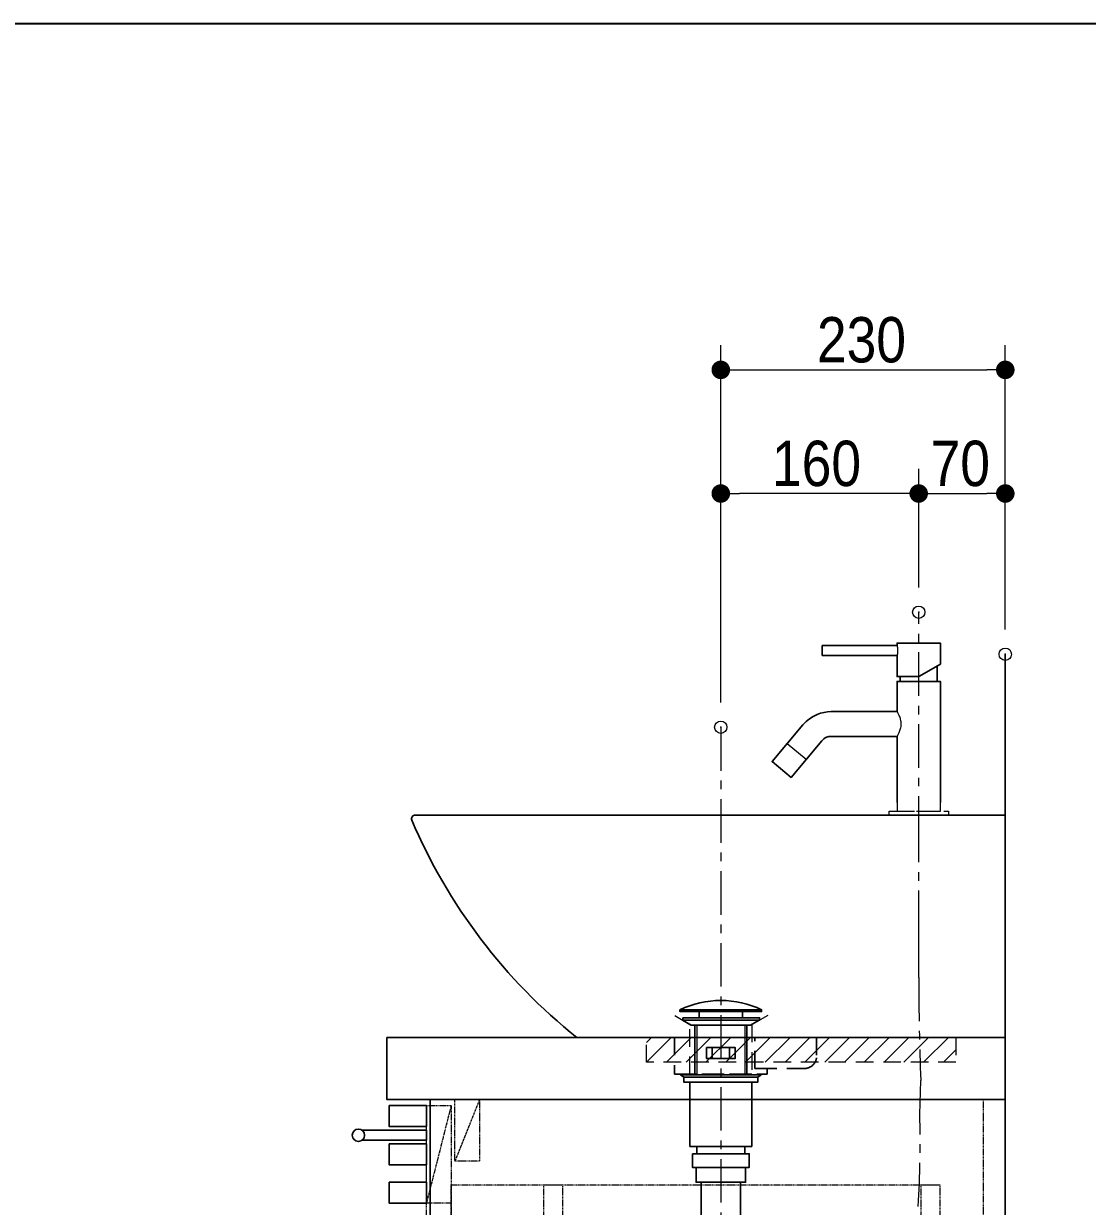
# Model space of a CAD drawing. Units: millimetres, scale not verified. Extents: x -6062 to 6062, y -3045 to 3045.
# Drawn here: x -2781 to -1921, y 1814 to 2770 of the extents above; entities that cross this region are included whole.
import ezdxf
from ezdxf.enums import TextEntityAlignment as Align

# ---------------------------------------------------------------- set-up
doc = ezdxf.new("R2010")
doc.units = ezdxf.units.MM
doc.header["$LTSCALE"] = 20
doc.header["$PDMODE"] = 32
doc.header["$PDSIZE"] = 10
doc.linetypes.add('USER1', pattern=[2.91, 1.76, -0.4, 0.35, -0.4])
doc.linetypes.add('USER2', pattern=[1.11, 0.71, -0.4])
for name, color, linetype, lineweight in [('0-0_1図面枠', 7, 'Continuous', 20), ('0-1_5ボウル・キャビネット', 7, 'Continuous', 15), ('0-2_2寸法-1', 7, 'Continuous', 15), ('0-3_0', 7, 'Continuous', 25), ('0-5_4給排水', 7, 'Continuous', 30)]:
    doc.layers.add(name, color=color, linetype=linetype, lineweight=lineweight)
doc.layers.add('0-4_Defpoints', color=7, linetype='Continuous')
doc.styles.add('ＭＳ Ｐゴシック', font='')
doc.styles.get('ＭＳ Ｐゴシック').set_extended_font_data('MS PGothic')

# ---------------------------------------------------------------- blocks, each defined once
blk = doc.blocks.new('グループ-2')
at = {"layer": '0-0_1図面枠', "lineweight": 35}
blk.add_lwpolyline([(-80000, 55400), (80000, 55400), (80000, -55400), (-80000, -55400)], close=True, dxfattribs=at)
blk = doc.blocks.new('図面枠')
at = {"layer": '0-0_1図面枠'}
blk.add_blockref('グループ-2', (0, 0), dxfattribs=at)
blk = doc.blocks.new('_Dot')
at = {"layer": '0-3_0'}
blk.add_line((-10, 0), (-20, 0), dxfattribs=at)
for points in [[(0, 0), (-10, 0), (-9.92, 1.25)], [(0, 0), (-9.92, -1.25), (-10, 0)], [(0, 0), (-9.92, 1.25), (-9.69, 2.49)], [(0, 0), (-9.69, -2.49), (-9.92, -1.25)], [(0, 0), (-9.69, 2.49), (-9.3, 3.68)], [(0, 0), (-9.3, -3.68), (-9.69, -2.49)], [(0, 0), (-9.3, 3.68), (-8.76, 4.82)], [(0, 0), (-8.76, -4.82), (-9.3, -3.68)], [(0, 0), (-8.76, 4.82), (-8.09, 5.88)], [(0, 0), (-8.09, -5.88), (-8.76, -4.82)], [(0, 0), (-8.09, 5.88), (-7.29, 6.85)], [(0, 0), (-7.29, -6.85), (-8.09, -5.88)], [(0, 0), (-7.29, 6.85), (-6.37, 7.71)], [(0, 0), (-6.37, -7.71), (-7.29, -6.85)], [(0, 0), (-6.37, 7.71), (-5.36, 8.44)], [(0, 0), (-5.36, -8.44), (-6.37, -7.71)], [(0, 0), (-5.36, 8.44), (-4.26, 9.05)], [(0, 0), (-4.26, -9.05), (-5.36, -8.44)], [(0, 0), (-4.26, 9.05), (-3.09, 9.51)], [(0, 0), (-3.09, -9.51), (-4.26, -9.05)], [(0, 0), (-3.09, 9.51), (-1.87, 9.82)], [(0, 0), (-1.87, -9.82), (-3.09, -9.51)], [(0, 0), (-1.87, 9.82), (-0.63, 9.98)], [(0, 0), (-0.63, -9.98), (-1.87, -9.82)], [(0, 0), (-0.63, 9.98), (0.63, 9.98)], [(0, 0), (0.63, -9.98), (-0.63, -9.98)], [(0, 0), (0.63, 9.98), (1.87, 9.82)], [(0, 0), (1.87, 9.82), (3.09, 9.51)], [(0, 0), (3.09, 9.51), (4.26, 9.05)], [(0, 0), (4.26, 9.05), (5.36, 8.44)], [(0, 0), (5.36, 8.44), (6.37, 7.71)], [(0, 0), (6.37, 7.71), (7.29, 6.85)], [(0, 0), (7.29, 6.85), (8.09, 5.88)], [(0, 0), (8.09, 5.88), (8.76, 4.82)], [(0, 0), (8.76, 4.82), (9.3, 3.68)], [(0, 0), (9.3, 3.68), (9.69, 2.49)], [(0, 0), (9.69, 2.49), (9.92, 1.25)], [(0, 0), (9.92, 1.25), (10, 0)], [(0, 0), (1.87, -9.82), (0.63, -9.98)], [(0, 0), (3.09, -9.51), (1.87, -9.82)], [(0, 0), (4.26, -9.05), (3.09, -9.51)], [(0, 0), (5.36, -8.44), (4.26, -9.05)], [(0, 0), (6.37, -7.71), (5.36, -8.44)], [(0, 0), (7.29, -6.85), (6.37, -7.71)], [(0, 0), (8.09, -5.88), (7.29, -6.85)], [(0, 0), (8.76, -4.82), (8.09, -5.88)], [(0, 0), (9.3, -3.68), (8.76, -4.82)], [(0, 0), (9.69, -2.49), (9.3, -3.68)], [(0, 0), (9.92, -1.25), (9.69, -2.49)], [(0, 0), (10, 0), (9.92, -1.25)]]:
    blk.add_solid(points, dxfattribs=at)
blk = doc.blocks.new('グループ-6')
at = {"layer": '0-1_5ボウル・キャビネット', "linetype": 'USER1'}
for p, q in [((-12960, 37900), (-13360, 36320)), ((-12500, 38000), (-12900, 37000)), ((-12960, 34800), (-13360, 33220)), ((-12900, 32520), (-12580, 33720)), ((-12960, 32940), (-13360, 31360)), ((-12960, 29840), (-13360, 28260))]:
    blk.add_line(p, q, dxfattribs=at)
at = {"layer": '0-1_5ボウル・キャビネット', "linetype": 'USER2'}
blk.add_line((-4360, 38000), (-4360, 28500), dxfattribs=at)
at = {"layer": '0-1_5ボウル・キャビネット', "lineweight": 30}
for points in [[(-14000, 39000), (-4000, 39000), (-4000, 38000), (-14000, 38000)], [(-13960, 37900), (-13360, 37900), (-13360, 37560), (-13960, 37560)], [(-13300, 38000), (-4000, 38000), (-4000, 28200), (-13300, 28200)], [(-13960, 37280), (-13360, 37280), (-13360, 36940), (-13960, 36940)], [(-13960, 36660), (-13360, 36660), (-13360, 36320), (-13960, 36320)], [(-13960, 36040), (-13360, 36040), (-13360, 35700), (-13960, 35700)], [(-13960, 35420), (-13360, 35420), (-13360, 35080), (-13960, 35080)], [(-13960, 34800), (-13360, 34800), (-13360, 34460), (-13960, 34460)], [(-13960, 34180), (-13360, 34180), (-13360, 33840), (-13960, 33840)], [(-13960, 33560), (-13360, 33560), (-13360, 33220), (-13960, 33220)], [(-13960, 32940), (-13360, 32940), (-13360, 32600), (-13960, 32600)], [(-13960, 32320), (-13360, 32320), (-13360, 31980), (-13960, 31980)], [(-13960, 31700), (-13360, 31700), (-13360, 31360), (-13960, 31360)], [(-13960, 31080), (-13360, 31080), (-13360, 30740), (-13960, 30740)], [(-13960, 30460), (-13360, 30460), (-13360, 30120), (-13960, 30120)], [(-13960, 29840), (-13360, 29840), (-13360, 29500), (-13960, 29500)], [(-13960, 29220), (-13360, 29220), (-13360, 28880), (-13960, 28880)], [(-13960, 28600), (-13360, 28600), (-13360, 28260), (-13960, 28260)], [(-12650, 28200), (-11950, 28200), (-11950, 25200), (-12650, 25200)], [(-4950, 28200), (-4250, 28200), (-4250, 25200), (-4950, 25200)]]:
    blk.add_lwpolyline(points, close=True, dxfattribs=at)
at = {"layer": '0-1_5ボウル・キャビネット', "linetype": 'USER2'}
for points in [[(-13360, 37900), (-12960, 37900), (-12960, 33220), (-13360, 33220)], [(-13360, 37900), (-12960, 37900), (-12960, 36320), (-13360, 36320)], [(-12900, 38000), (-12500, 38000), (-12500, 37000), (-12900, 37000)], [(-12960, 36620), (-5060, 36620), (-5060, 33920), (-12960, 33920)], [(-11460, 36620), (-11160, 36620), (-11160, 33920), (-11460, 33920)], [(-5360, 36620), (-5060, 36620), (-5060, 33920), (-5360, 33920)], [(-13360, 34800), (-12960, 34800), (-12960, 33220), (-13360, 33220)], [(-12900, 33720), (-12580, 33720), (-12580, 32520), (-12900, 32520)], [(-13360, 32940), (-12960, 32940), (-12960, 28260), (-13360, 28260)], [(-13360, 32940), (-12960, 32940), (-12960, 31360), (-13360, 31360)], [(-12960, 31660), (-5060, 31660), (-5060, 28960), (-12960, 28960)], [(-8460, 31660), (-8160, 31660), (-8160, 28960), (-8460, 28960)], [(-5360, 31660), (-5060, 31660), (-5060, 28960), (-5360, 28960)], [(-13360, 29840), (-12960, 29840), (-12960, 28260), (-13360, 28260)]]:
    blk.add_lwpolyline(points, close=True, dxfattribs=at)
at = {"layer": '0-1_5ボウル・キャビネット', "lineweight": 30}
for points in [[(-14400, 37500), (-13360, 37500), (-13360, 37340), (-14400, 37340)], [(-14400, 32540), (-13360, 32540), (-13360, 32380), (-14400, 32380)]]:
    blk.add_lwpolyline(points, dxfattribs=at)
at = {"layer": '0-1_5ボウル・キャビネット', "linetype": 'USER2'}
blk.add_lwpolyline([(-4000, 28500), (-12900, 28500), (-12900, 28200)], dxfattribs=at)
at = {"layer": '0-1_5ボウル・キャビネット', "lineweight": 30}
for centre in [(-14460, 37420), (-14460, 32460)]:
    blk.add_circle(centre, 100, dxfattribs=at)
blk = doc.blocks.new('グループ-7')
at = {"layer": '0-1_5ボウル・キャビネット', "lineweight": 30}
blk.add_lwpolyline([(-16000, 25200), (-4000, 25200), (-4000, 45200)], dxfattribs=at)
at = {"layer": '0-1_5ボウル・キャビネット'}
blk.add_blockref('グループ-6', (0, 0), dxfattribs=at)

msp = doc.modelspace()

# ---------------------------------------------------------------- linework, layer by layer
at = {"layer": '0-1_5ボウル・キャビネット'}
for p, q in [((-2277.5, 1946), (-2273.5, 1950)), ((-2277.5, 1930), (-2257.5, 1950)), ((-2261.5, 1930), (-2241.5, 1950)), ((-2245.5, 1930), (-2225.5, 1950)), ((-2229.5, 1930), (-2209.5, 1950)), ((-2213.5, 1930), (-2193.5, 1950)), ((-2197.5, 1930), (-2177.5, 1950)), ((-2181.5, 1930), (-2161.5, 1950)), ((-2165.5, 1930), (-2145.5, 1950)), ((-2149.5, 1930), (-2129.5, 1950)), ((-2133.5, 1930), (-2113.5, 1950)), ((-2117.5, 1930), (-2097.5, 1950)), ((-2101.5, 1930), (-2081.5, 1950)), ((-2085.5, 1930), (-2065.5, 1950)), ((-2069.5, 1930), (-2049.5, 1950)), ((-2053.5, 1930), (-2033.5, 1950)), ((-2037.5, 1930), (-2027.5, 1940))]:
    msp.add_line(p, q, dxfattribs=at)
at = {"layer": '0-1_5ボウル・キャビネット', "lineweight": 30}
msp.add_lwpolyline([(-2333.81, 1950), (-1987.5, 1950), (-1987.5, 2130), (-2464.5, 2130)], dxfattribs=at)
at = {"layer": '0-1_5ボウル・キャビネット', "linetype": 'USER2'}
msp.add_lwpolyline([(-2179.6, 1967.87), (-2192.5, 1960.42), (-2192.5, 1920.42), (-2242.5, 1920.42), (-2242.5, 1960.42), (-2255.4, 1967.87)], dxfattribs=at)
msp.add_lwpolyline([(-2277.5, 1930), (-2277.5, 1950), (-2027.5, 1950), (-2027.5, 1930)], close=True, dxfattribs=at)
at = {"layer": '0-1_5ボウル・キャビネット', "linetype": 'USER2', "lineweight": 30}
msp.add_lwpolyline([(-2180, 1925), (-2190, 1925), (-2190, 1950), (-2255, 1950), (-2255, 1920.42), (-2180, 1920.42)], close=True, dxfattribs=at)
for points in [[(-2190, 1950), (-2140, 1950), (-2140, 1935)], [(-2150, 1925), (-2190, 1925), (-2190, 1950)]]:
    msp.add_lwpolyline(points, dxfattribs=at)
at = {"layer": '0-1_5ボウル・キャビネット', "lineweight": 30}
for centre, radius, start, end in [((-2464.5, 2127), 3, 90, 203), ((-2053.03, 2301.66), 450, 203, 231.39441)]:
    msp.add_arc(centre, radius, start, end, dxfattribs=at)
at = {"layer": '0-1_5ボウル・キャビネット', "linetype": 'USER2', "lineweight": 30}
msp.add_arc((-2150, 1935), 10, 270, 0, dxfattribs=at)
at = {"layer": '0-2_2寸法-1'}
for p, q in [((-2217.5, 2410), (-2217.5, 2510)), ((-1987.5, 2410), (-1987.5, 2510)), ((-2202.49, 2490), (-2002.51, 2490)), ((-2217.5, 2221), (-2217.5, 2410)), ((-2057.5, 2314), (-2057.5, 2410)), ((-2057.5, 2314), (-2057.5, 2410)), ((-1987.5, 2280), (-1987.5, 2410)), ((-2072.51, 2390), (-2202.49, 2390)), ((-2042.49, 2390), (-2002.51, 2390))]:
    msp.add_line(p, q, dxfattribs=at)
at = {"layer": '0-4_Defpoints'}
for p in [(-1987.5, 2490), (-2217.5, 2390), (-1987.5, 2390), (-1987.5, 2390), (-2057.5, 2294), (-1987.5, 2260), (-2217.5, 2201)]:
    msp.add_point(p, dxfattribs=at)
at = {"layer": '0-5_4給排水', "linetype": 'USER1', "lineweight": 15}
for p, q in [((-2057.5, 2110), (-2057.5, 2294)), ((-2217.5, 2201), (-2217.5, 1576)), ((-2056.64, 1887.86), (-2055.8, 1915.31))]:
    msp.add_line(p, q, dxfattribs=at)
at = {"layer": '0-5_4給排水'}
for p, q in [((-2042.5, 2250.66), (-2042.5, 2238)), ((-2072.5, 2242), (-2072.5, 2238)), ((-2238.5, 1960), (-2238.5, 1920)), ((-2196.5, 1960), (-2196.5, 1920))]:
    msp.add_line(p, q, dxfattribs=at)
at = {"layer": '0-5_4給排水', "lineweight": 15}
msp.add_line((-2148.61, 2174.8), (-2163.93, 2187.66), dxfattribs=at)
at = {"layer": '0-5_4給排水', "lineweight": 5}
for p, q in [((-2237, 1960), (-2237, 1920)), ((-2198, 1960), (-2198, 1920))]:
    msp.add_line(p, q, dxfattribs=at)
at = {"layer": '0-5_4給排水'}
for points in [[(-2135.5, 2259), (-2075, 2259), (-2075, 2242), (-2057.5, 2242), (-2040, 2252.1), (-2040, 2269), (-2075, 2269), (-2075, 2267), (-2135.5, 2267)], [(-2250.5, 1972.5), (-2184.5, 1972.5), (-2184.5, 1971), (-2250.5, 1971)], [(-2235, 1971), (-2200, 1971), (-2200, 1966), (-2235, 1966)], [(-2241.56, 1960), (-2248.5, 1964), (-2186.5, 1964), (-2193.51, 1960)], [(-2248.2, 1966), (-2186.2, 1966), (-2186.2, 1964), (-2248.2, 1964)], [(-2229, 1942), (-2206, 1942), (-2206, 1933), (-2229, 1933)], [(-2224.5, 1942), (-2210.5, 1942), (-2210.5, 1933), (-2224.5, 1933)], [(-2247.5, 1918), (-2250, 1920), (-2185, 1920), (-2187.5, 1918)], [(-2247.5, 1918), (-2187.5, 1918), (-2187.5, 1914), (-2247.5, 1914)], [(-2242.5, 1914), (-2192.5, 1914), (-2192.5, 1862), (-2242.5, 1862)], [(-2240.5, 1856), (-2194.5, 1856), (-2194.5, 1845), (-2240.5, 1845)], [(-2237, 1862), (-2198, 1862), (-2198, 1856), (-2237, 1856)], [(-2237.5, 1845), (-2197.5, 1845), (-2197.5, 1833), (-2237.5, 1833)], [(-2233.5, 1833), (-2201.5, 1833), (-2201.5, 1765), (-2233.5, 1765)]]:
    msp.add_lwpolyline(points, close=True, dxfattribs=at)
at = {"layer": '0-5_4給排水', "lineweight": 15}
for points in [[(-2075, 2267), (-2075, 2266.98), (-2074.98, 2266.92), (-2074.96, 2266.82), (-2074.93, 2266.68), (-2074.89, 2266.51), (-2074.85, 2266.3), (-2074.81, 2266.06), (-2074.76, 2265.8), (-2074.72, 2265.5), (-2074.68, 2265.19), (-2074.64, 2264.85), (-2074.6, 2264.5), (-2074.57, 2264.14), (-2074.55, 2263.77), (-2074.54, 2263.39), (-2074.54, 2263), (-2074.54, 2262.8), (-2074.54, 2262.59), (-2074.56, 2262.2), (-2074.58, 2261.81), (-2074.61, 2261.43), (-2074.65, 2261.08), (-2074.69, 2260.74), (-2074.73, 2260.42), (-2074.78, 2260.14), (-2074.82, 2259.88), (-2074.86, 2259.65), (-2074.9, 2259.45), (-2074.94, 2259.29), (-2074.96, 2259.16), (-2074.98, 2259.07), (-2075, 2259.02), (-2075, 2259)], [(-2075, 2213.6), (-2074.97, 2213.55), (-2074.88, 2213.39), (-2074.74, 2213.14), (-2074.55, 2212.8), (-2074.33, 2212.37), (-2074.07, 2211.85), (-2073.78, 2211.27), (-2073.49, 2210.62), (-2073.19, 2209.91), (-2072.89, 2209.14), (-2072.62, 2208.31), (-2072.37, 2207.44), (-2072.16, 2206.52), (-2071.99, 2205.56), (-2071.89, 2204.58), (-2071.86, 2203.57), (-2071.9, 2202.57), (-2072, 2201.58), (-2072.17, 2200.61), (-2072.39, 2199.68), (-2072.64, 2198.8), (-2072.92, 2197.97), (-2073.22, 2197.2), (-2073.52, 2196.49), (-2073.82, 2195.85), (-2074.1, 2195.28), (-2074.35, 2194.78), (-2074.57, 2194.36), (-2074.76, 2194.03), (-2074.89, 2193.79), (-2074.97, 2193.65), (-2075, 2193.6)]]:
    msp.add_lwpolyline(points, dxfattribs=at)
at = {"layer": '0-5_4給排水'}
msp.add_lwpolyline([(-2040, 2140), (-2040, 2238), (-2075, 2238), (-2075, 2213.6), (-2128.17, 2213.6), (-2131.13, 2213.45), (-2134.06, 2213.02), (-2136.93, 2212.29), (-2139.71, 2211.29), (-2142.83, 2209.77), (-2145.76, 2207.91), (-2148.53, 2205.64), (-2151.07, 2202.98), (-2151.16, 2202.88), (-2176.01, 2173.26), (-2160.69, 2160.4), (-2135.83, 2190.03), (-2135.01, 2190.89), (-2134.1, 2191.66), (-2133.09, 2192.31), (-2132.02, 2192.83), (-2131.09, 2193.16), (-2130.13, 2193.4), (-2129.16, 2193.55), (-2128.17, 2193.6), (-2075, 2193.6), (-2075, 2140)], dxfattribs=at)
at = {"layer": '0-5_4給排水', "linetype": 'USER2', "lineweight": 15}
msp.add_lwpolyline([(-2033.5, 2130), (-2081.5, 2130), (-2081.5, 2133), (-2033.5, 2133)], close=True, dxfattribs=at)
msp.add_lwpolyline([(-2075, 2140), (-2075, 2133), (-2040, 2133), (-2040, 2140)], dxfattribs=at)
at = {"layer": '0-5_4給排水', "linetype": 'USER1', "lineweight": 15}
msp.add_lwpolyline([(-2057.5, 1998.56), (-2057.5, 2007.97), (-2057.5, 2033.66), (-2057.5, 2130)], dxfattribs=at)
for centre, radius, start, end in [((-17.68, 1998.56), 2039.82, 180, 182.33909), ((-2919.3, 1864.31), 862.98, 356.62543, 1.56386)]:
    msp.add_arc(centre, radius, start, end, dxfattribs=at)
at = {"layer": '0-5_4給排水'}
msp.add_arc((-2217.5, 1903.65), 76.35, 64.39147, 115.60853, dxfattribs=at)

# ---------------------------------------------------------------- block references
at = {"layer": '0-0_1図面枠', "xscale": 0.05, "yscale": 0.05}
msp.add_blockref('図面枠', (-1787.5, 0), dxfattribs=at)
at = {"layer": '0-1_5ボウル・キャビネット', "xscale": 0.05, "yscale": 0.05}
msp.add_blockref('グループ-7', (-1787.5, 0), dxfattribs=at)
at = {"layer": '0-2_2寸法-1', "xscale": 0.7503418, "yscale": 0.7503418, "rotation": 180}
for p in [(-2217.5, 2490), (-2217.5, 2390), (-2057.5, 2390)]:
    msp.add_blockref('_Dot', p, dxfattribs=at)
at = {"layer": '0-2_2寸法-1', "xscale": 0.7503418, "yscale": 0.7503418}
for p in [(-1987.5, 2490), (-2057.5, 2390), (-1987.5, 2390)]:
    msp.add_blockref('_Dot', p, dxfattribs=at)

# ---------------------------------------------------------------- texts
at = {"layer": '0-2_2寸法-1', "style": 'ＭＳ Ｐゴシック', "width": 0.9}
for s, p in [('230', (-2139.78, 2485.04)), ('160', (-2176.11, 2385.04)), ('70', (-2047.87, 2385.04))]:
    msp.add_text(s, height=36.66, dxfattribs=at).set_placement(p, align=Align.BOTTOM_LEFT)

doc.saveas('drawing.dxf')
